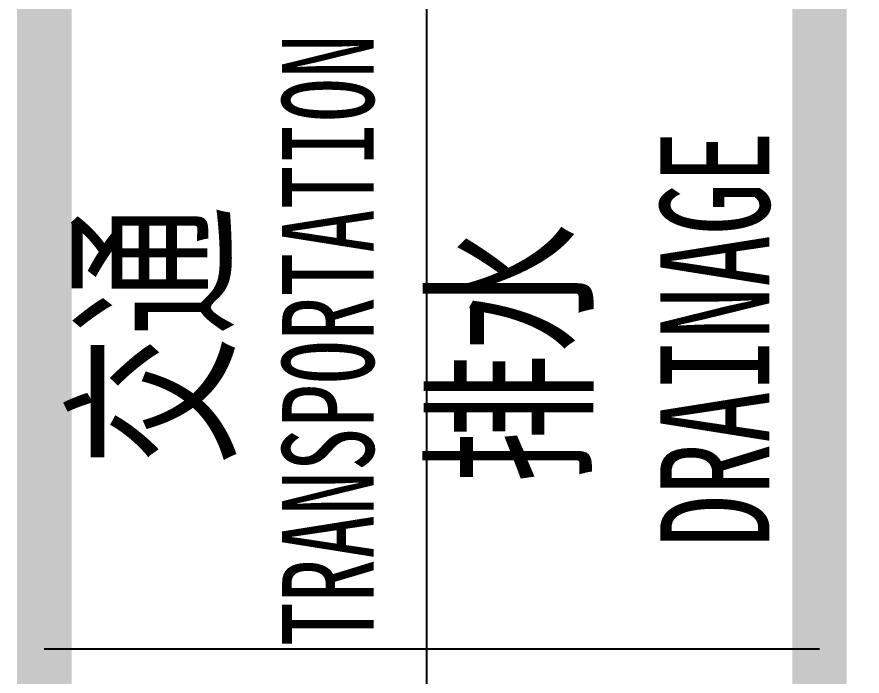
# Model space of a CAD drawing. Header units: millimetres. Extents: x 1621 to 2881, y 1542 to 1880.
# Drawn here: x 2471.48 to 2486.96, y 1653.77 to 1665.84 of the extents above; entities that cross this region are included whole.
import ezdxf

# ---------------------------------------------------------------- set-up
doc = ezdxf.new("R2010")
doc.units = ezdxf.units.MM
doc.styles.get("Standard").update_dxf_attribs({"font": '', "width": 0.7})
doc.styles.get('Standard').set_extended_font_data('仿宋_GB2312')

# ---------------------------------------------------------------- blocks, each defined once
blk = doc.blocks.new('tk')
for p, q in [((17.8, -10), (17.8, -262)), ((25, -226), (10.8, -226))]:
    blk.add_line(p, q)
at = {"const_width": 1}
blk.add_lwpolyline([(25, -287), (10.8, -287), (10.8, -10), (25, -10)], dxfattribs=at)
at = {"const_width": 1, "flags": 128}
blk.add_lwpolyline([(410, -10), (25, -10), (25, -287), (410, -287)], close=True, dxfattribs=at)
at = {"attachment_point": 1, "rotation": 90}
for s, insert, char_height, width in [('TRANSPORTATION', (15.157, -225.945), 1.68, 4.69942), ('DRAINAGE', (22.083, -224.13), 2, 4.69942), ('交通', (11.542, -222.651), 2.5, 5.22511), ('\\pt5;排水', (18.088, -222.978), 2.5, 8.58295)]:
    blk.add_mtext(s, dxfattribs=dict(at, insert=insert, char_height=char_height, width=width))

msp = doc.modelspace()

# ---------------------------------------------------------------- block references
msp.add_blockref('tk', (2461.183, 1880.267))

# ---------------------------------------------------------------- texts
at = {"insert": (2481.313, 1662.099), "char_height": 2.82222, "width": 73.38, "attachment_point": 5}
msp.add_mtext('{\\f仿宋_GB2312|b0|i0|c134;\\c0;', dxfattribs=at)

doc.saveas('drawing.dxf')
